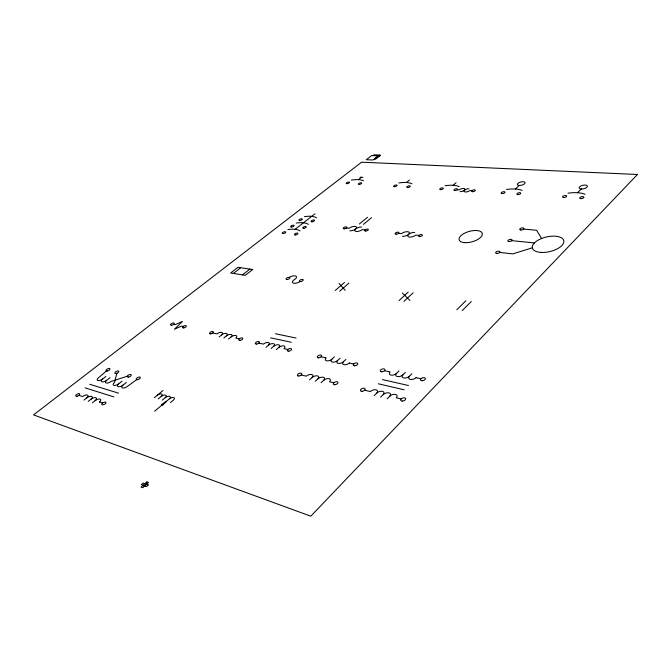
<?xml version="1.0" encoding="UTF-8"?>
<svg xmlns="http://www.w3.org/2000/svg" width="671" height="671" viewBox="0 0 671 671"><rect width="100%" height="100%" fill="white"/><g stroke="black" fill="none" stroke-linecap="round" stroke-linejoin="round"><path stroke-width="1.01" d="M116.913 373.261L114.431 382.571A3.724 1.677 -26 0 0 113.885 385.339A3.724 1.677 -26 0 0 118.708 383.837L122.047 381.195M387.167 398.759L389.7 396.209A4.303 2.424 -18.7 0 1 395.504 394.447A4.303 2.424 -18.7 0 1 396.293 397.794L401.166 398.96M405.393 372.355L402.961 374.787A4.202 2.307 -17.9 0 0 403.783 377.949A4.202 2.307 -17.9 0 0 409.469 376.213L411.893 373.772M380.65 397.173L383.175 394.64A4.278 2.399 -18.9 0 1 388.954 392.887A4.278 2.399 -18.9 0 1 389.7 396.209M462.202 310.614L471.277 301.556M577.521 192.728L581.287 188.979M374.192 395.605L376.725 393.089A4.252 2.374 -19.1 0 1 382.47 391.352A4.252 2.374 -19.1 0 1 383.175 394.64M384.483 370.728L390.161 371.969A4.152 2.256 -18.4 0 0 390.908 375.089A4.152 2.256 -18.4 0 0 396.527 373.37L398.951 370.954M456.8 309.759L465.884 300.742M321.099 382.713L323.632 380.331A4.068 2.156 -20.8 0 1 329.1 378.67A4.068 2.156 -20.8 0 1 329.511 381.749L333.856 382.789M340.113 358.163L337.672 360.436A3.967 2.063 -20 0 0 338.134 363.363A3.967 2.063 -20 0 0 343.493 361.711L345.926 359.43M403.95 301.371L413.126 292.808M315.278 381.296L317.811 378.939A4.043 2.139 -20.9 0 1 323.246 377.278A4.043 2.139 -20.9 0 1 323.632 380.331M399.035 300.591L408.211 292.07M515.353 189.012L519.203 185.448M309.524 379.895L312.057 377.555A4.026 2.114 -21.1 0 1 317.458 375.903A4.026 2.114 -21.1 0 1 317.811 378.939M321.132 356.796L326.215 357.92A3.934 2.021 -20.4 0 0 326.618 360.797A3.934 2.021 -20.4 0 0 331.919 359.17L334.351 356.913M276.318 349.616L278.759 347.486A3.774 1.854 -21.6 0 1 283.808 345.926A3.774 1.854 -21.6 0 1 283.992 348.635L287.851 349.482M339.677 291.18L348.895 283.145M271.143 348.467L273.583 346.345A3.758 1.828 -21.7 0 1 278.599 344.802A3.758 1.828 -21.7 0 1 278.759 347.486M266.01 347.326L268.45 345.221A3.741 1.812 -21.8 0 1 273.441 343.678A3.741 1.812 -21.8 0 1 273.583 346.345M335.265 290.476L344.483 282.483M453.126 185.288L456.079 182.738M106.454 370.937L98.452 377.807A3.665 1.619 -26.1 0 0 97.849 380.507A3.665 1.619 -26.1 0 0 102.579 379.04L105.884 376.448M170.468 402.566L173.378 400.109A3.338 1.619 -25.3 0 0 173.646 397.551A3.338 1.619 -25.3 0 0 169.285 398.893L154.607 411.214M162.315 400.117L165.225 397.685A3.321 1.61 -25.4 0 1 169.57 396.351A3.321 1.61 -25.4 0 1 169.285 398.893M228.576 339.006L231.009 336.993A3.615 1.686 -22.6 0 1 235.815 335.5A3.615 1.686 -22.6 0 1 235.781 338.041L239.304 338.813M158.297 398.901L161.199 396.486A3.313 1.594 -25.4 0 1 165.527 395.16A3.313 1.594 -25.4 0 1 165.225 397.685M154.313 397.702L162.969 390.53M363.447 224.374L371.566 217.647M359.404 223.98L367.523 217.278M223.846 337.958L226.278 335.953A3.607 1.669 -22.7 0 1 231.059 334.468A3.607 1.669 -22.7 0 1 231.009 336.993M406.441 182.495L409.411 180.054M219.157 336.917L221.589 334.921A3.59 1.652 -22.8 0 1 226.345 333.437A3.59 1.652 -22.8 0 1 226.278 335.953M118.708 383.837A3.732 1.694 -25.9 0 0 118.171 386.622A3.732 1.694 -25.9 0 0 123.011 385.12L126.358 382.462M92.405 402.81L95.173 400.604A3.816 1.736 -26.7 0 1 100.063 399.094A3.816 1.736 -26.7 0 1 99.434 401.988M88.186 401.426L90.954 399.237A3.8 1.719 -26.8 0 1 95.819 397.735A3.8 1.719 -26.8 0 1 95.173 400.604M102.579 379.04A3.682 1.636 -26.1 0 0 101.984 381.757A3.682 1.636 -26.1 0 0 106.731 380.272L110.044 377.672M242.525 274.892L249.864 269.113M84.009 400.059L86.769 397.886A3.783 1.703 -26.8 0 1 91.617 396.385A3.783 1.703 -26.8 0 1 90.954 399.237M295.139 229.297L314.909 213.806M358.482 179.635L361.468 177.287M233.365 273.449L240.696 267.721M378.36 155.848L373.017 160L366.274 159.715L371.625 155.588L379.157 155.873L380.222 155.043L374.099 154.816L373.042 155.63M136.691 379.627L127.381 386.421A3.749 1.711 -25.9 0 1 122.499 387.93A3.749 1.711 -25.9 0 1 123.011 385.12M127.297 376.238L110.933 381.522A3.691 1.652 -26 0 1 106.161 383.007A3.691 1.652 -26 0 1 106.731 380.272M532.338 247.817L512.829 253.873L499.702 252.439M360.033 177.211L362.91 177.37M457.287 189.75L459.258 189.876A3.296 1.35 -15.7 0 1 463.686 188.476A3.296 1.35 -15.7 0 1 464.533 190.212A3.313 1.359 -15.6 0 0 465.422 191.948A3.313 1.359 -15.6 0 0 469.876 190.547L471.881 190.673M523.598 229.105L536.624 230.27L541.614 238.482M511.763 240.663L534.418 242.91M346.429 227.989L349.222 228.274A4.353 1.812 -18.5 0 1 355.093 226.429A4.353 1.812 -18.5 0 1 355.655 228.945A4.378 1.837 -18.3 0 0 356.284 231.47A4.378 1.837 -18.3 0 0 362.181 229.608L365.058 229.901M398.499 233.332L401.552 233.642A4.563 1.979 -17.2 0 1 407.716 231.721A4.563 1.979 -17.2 0 1 408.58 234.38A4.588 2.005 -17 0 0 409.528 237.048A4.588 2.005 -17 0 0 415.726 235.102L418.872 235.42M275.412 333.747L296.096 338.041M270.623 337.865L291.298 342.26M173.646 324.378L175.097 324.697L182.478 321.417L174.435 329.26L181.514 326.106L183.149 326.467M212.791 332.984L216.943 333.898A3.573 1.636 -22.9 0 1 221.673 332.422A3.573 1.636 -22.9 0 1 221.589 334.921M258.838 343.107L263.368 344.106A3.724 1.795 -21.9 0 1 268.341 342.571A3.724 1.795 -21.9 0 1 268.45 345.221M349.423 363.019L353.709 363.959M416.104 377.672L420.91 378.729M382.504 379.601L408.421 385.498M378.276 383.778L404.202 389.801M301.279 374.963L306.353 376.179A4.009 2.088 -21.3 0 1 311.73 374.544A4.009 2.088 -21.3 0 1 312.057 377.555M364.663 390.195L370.342 391.554A4.236 2.349 -19.3 0 1 376.054 389.826A4.236 2.349 -19.3 0 1 376.725 393.089M89.696 384.265L118.499 393.139M85.083 387.863L113.835 396.88M78.935 395.345L82.634 396.544A3.766 1.677 -26.8 0 1 87.448 395.051A3.766 1.677 -26.8 0 1 86.769 397.886M99.467 401.996L102.579 403.011A2.29 1.048 -26.7 0 1 105.943 402.457A2.29 1.048 -26.7 0 1 103.124 404.781A2.29 1.048 -26.7 0 1 102.537 403.045M145.02 483.548L146.664 484.202M142.906 485.427L144.55 486.081M402.365 293.051L409.939 300.449M339.048 283.43L345.23 290.283M361.552 227.083A4.378 1.837 -18.3 0 0 355.655 228.945A4.353 1.812 -18.5 0 1 349.784 230.79M157.207 395.303A3.305 1.577 -25.5 0 1 161.518 393.978A3.305 1.577 -25.5 0 1 161.199 396.486M402.961 374.787A4.177 2.281 -18.2 0 1 397.307 376.515A4.177 2.281 -18.2 0 1 396.527 373.37M416.054 377.664A4.227 2.332 -17.7 0 1 410.325 379.409A4.227 2.332 -17.7 0 1 409.469 376.213M337.672 360.436A3.951 2.047 -20.2 0 1 332.346 362.072A3.951 2.047 -20.2 0 1 331.919 359.17M349.373 363.003A3.992 2.088 -19.9 0 1 343.988 364.663A3.992 2.088 -19.9 0 1 343.493 361.711M300.004 281.577A4.89 2.164 -20.3 0 1 293.177 283.019A4.89 2.164 -20.3 0 1 294.972 279.237A4.882 2.147 -20.4 0 0 295.525 275.982A4.882 2.147 -20.4 0 0 289.218 277.383M414.779 232.426A4.588 2.005 -17 0 0 408.58 234.38A4.563 1.979 -17.2 0 1 402.424 236.301M287.926 229.557A21.12 8.58 -20.2 0 1 300.021 230.933M296.255 223.066A20.96 8.455 -19.9 0 1 308.358 224.357M304.466 216.658A20.809 8.337 -19.7 0 1 316.578 217.874M567.976 193.198A24.382 10.602 -12.9 0 1 585.12 194.288M506.53 189.474A23.024 9.755 -14.6 0 1 522.155 190.472M445.024 185.75A21.749 8.916 -16.2 0 1 459.199 186.664M460.105 191.604A3.296 1.35 -15.7 0 0 464.533 190.212A3.313 1.359 -15.6 0 1 468.987 188.803M398.842 182.957A20.843 8.287 -17.3 0 1 411.977 183.804M351.386 180.088A19.954 7.649 -18.4 0 1 363.497 180.86M637.45 174.494L310.799 516.184L33.55 414.896L361.585 162.189L637.45 174.494M166.374 401.333L162.625 405.209L161.35 404.823L166.374 401.333M148.224 484.974L146.353 486.643L141.363 484.655L143.233 483.003L148.224 484.974M146.89 481.895L141.036 487.096L142.671 487.758L148.534 482.541L146.89 481.895M252.648 269.532L245.301 275.328L230.648 273.013L237.97 267.31L252.648 269.532M379.014 155.429L374.343 159.052L375.701 159.111L380.365 155.479L379.014 155.429M365.754 231.025A1.929 0.814 -18.1 0 0 368.337 229.465A1.929 0.814 -18.1 0 0 365.401 229.658A1.929 0.814 -18.1 0 0 365.754 231.025M344.282 228.803A1.896 0.78 -18.7 0 0 346.84 227.276A1.896 0.78 -18.7 0 0 343.988 227.469A1.896 0.78 -18.7 0 0 344.282 228.803M128.597 377.052A2.206 0.998 -25.6 0 0 131.273 374.863A2.206 0.998 -25.6 0 0 127.943 375.45A2.206 0.998 -25.6 0 0 128.597 377.052M116.158 373.479A2.181 0.965 -25.7 0 0 118.817 371.323A2.181 0.965 -25.7 0 0 115.546 371.91A2.181 0.965 -25.7 0 0 116.158 373.479M137.605 379.643A2.223 1.015 -25.5 0 0 140.289 377.421A2.223 1.015 -25.5 0 0 136.918 378.016A2.223 1.015 -25.5 0 0 137.605 379.643M107.326 370.946A2.164 0.948 -25.8 0 0 109.977 368.815A2.164 0.948 -25.8 0 0 106.748 369.402A2.164 0.948 -25.8 0 0 107.326 370.946M77.09 396.217A2.239 0.99 -26.9 0 0 79.715 393.944A2.239 0.99 -26.9 0 0 76.343 394.682A2.239 0.99 -26.9 0 0 77.09 396.217M381.698 371.801A2.458 1.325 -18.7 0 0 384.961 369.595A2.458 1.325 -18.7 0 0 381.178 369.553A2.458 1.325 -18.7 0 0 381.698 371.801M422.034 380.725A2.55 1.417 -17.3 0 0 425.339 378.427A2.55 1.417 -17.3 0 0 421.346 378.369A2.55 1.417 -17.3 0 0 422.034 380.725M402.239 401.065A2.592 1.468 -18.3 0 0 405.645 398.691A2.592 1.468 -18.3 0 0 401.61 398.582A2.592 1.468 -18.3 0 0 402.239 401.065M361.979 391.285A2.508 1.376 -19.7 0 0 365.15 388.92A2.508 1.376 -19.7 0 0 361.233 389.029A2.508 1.376 -19.7 0 0 361.979 391.285M298.872 375.986A2.374 1.225 -21.5 0 0 301.807 373.697A2.374 1.225 -21.5 0 0 298.117 373.999A2.374 1.225 -21.5 0 0 298.872 375.986M334.804 384.718A2.449 1.308 -20.5 0 0 337.949 382.411A2.449 1.308 -20.5 0 0 334.166 382.529A2.449 1.308 -20.5 0 0 334.804 384.718M354.707 365.787A2.399 1.267 -19.6 0 0 357.76 363.565A2.399 1.267 -19.6 0 0 354.011 363.707A2.399 1.267 -19.6 0 0 354.707 365.787M318.633 357.811A2.332 1.191 -20.6 0 0 321.652 355.664A2.332 1.191 -20.6 0 0 318.088 355.823A2.332 1.191 -20.6 0 0 318.633 357.811M288.723 351.151A2.273 1.124 -21.4 0 0 291.55 349.012A2.273 1.124 -21.4 0 0 288.027 349.339A2.273 1.124 -21.4 0 0 288.723 351.151M256.599 344.047A2.206 1.057 -22.1 0 0 259.4 341.984A2.206 1.057 -22.1 0 0 256.028 342.311A2.206 1.057 -22.1 0 0 256.599 344.047M210.769 333.864A2.122 0.965 -23 0 0 213.378 331.86A2.122 0.965 -23 0 0 210.124 332.33A2.122 0.965 -23 0 0 210.769 333.864M239.992 340.373A2.172 1.023 -22.5 0 0 242.776 338.352A2.172 1.023 -22.5 0 0 239.488 338.679A2.172 1.023 -22.5 0 0 239.992 340.373M183.762 327.893A2.072 0.906 -23.5 0 0 186.345 325.947A2.072 0.906 -23.5 0 0 183.208 326.416A2.072 0.906 -23.5 0 0 183.762 327.893M171.692 325.225A2.047 0.889 -23.7 0 0 174.267 323.313A2.047 0.889 -23.7 0 0 171.189 323.774A2.047 0.889 -23.7 0 0 171.692 325.225M300.549 281.594A2.03 0.897 -20.2 0 0 303.208 279.832A2.03 0.897 -20.2 0 0 300.13 280.084A2.03 0.897 -20.2 0 0 300.549 281.594M287.18 279.513A2.005 0.881 -20.5 0 0 289.822 277.777A2.005 0.881 -20.5 0 0 286.802 278.029A2.005 0.881 -20.5 0 0 287.18 279.513M520.931 230.019A2.156 0.973 -14 0 0 523.892 228.434A2.156 0.973 -14 0 0 520.562 228.375A2.156 0.973 -14 0 0 520.931 230.019M496.884 253.462A2.206 1.023 -14.6 0 0 499.945 251.81A2.206 1.023 -14.6 0 0 496.582 251.7A2.206 1.023 -14.6 0 0 496.884 253.462M509.096 241.552A2.181 0.998 -14.3 0 0 512.107 239.933A2.181 0.998 -14.3 0 0 508.769 239.849A2.181 0.998 -14.3 0 0 509.096 241.552M541.011 252.422A16.121 7.498 -13.1 0 0 563.825 240.998A16.121 7.498 -13.1 0 0 539.358 239.488A16.121 7.498 -13.1 0 0 541.011 252.422M465.54 242.684A12.019 5.393 -15.4 0 0 482.348 233.701A12.019 5.393 -15.4 0 0 464.215 233.382A12.019 5.393 -15.4 0 0 465.54 242.684M419.618 236.611A2.021 0.889 -16.8 0 0 422.394 235.035A2.021 0.889 -16.8 0 0 419.333 235.102A2.021 0.889 -16.8 0 0 419.618 236.611M396.133 234.179A1.979 0.856 -17.4 0 0 398.884 232.636A1.979 0.856 -17.4 0 0 395.915 232.703A1.979 0.856 -17.4 0 0 396.133 234.179M283.271 233.558A1.828 0.738 -20.1 0 0 285.695 232.032A1.828 0.738 -20.1 0 0 282.936 232.325A1.828 0.738 -20.1 0 0 283.271 233.558M295.433 234.942A1.854 0.755 -19.8 0 0 297.874 233.399A1.854 0.755 -19.8 0 0 295.064 233.693A1.854 0.755 -19.8 0 0 295.433 234.942M303.846 228.308A1.837 0.738 -19.6 0 0 306.253 226.781A1.837 0.738 -19.6 0 0 303.451 227.083A1.837 0.738 -19.6 0 0 303.846 228.308M291.675 227.008A1.82 0.721 -19.8 0 0 294.074 225.506A1.82 0.721 -19.8 0 0 291.323 225.8A1.82 0.721 -19.8 0 0 291.675 227.008M312.132 221.765A1.828 0.73 -19.3 0 0 314.506 220.264A1.828 0.73 -19.3 0 0 311.721 220.566A1.828 0.73 -19.3 0 0 312.132 221.765M299.954 220.549A1.803 0.713 -19.6 0 0 302.327 219.065A1.803 0.713 -19.6 0 0 299.585 219.367A1.803 0.713 -19.6 0 0 299.954 220.549M581.489 188.987A4.219 1.778 -12.6 0 0 587.385 186.127A4.219 1.778 -12.6 0 0 580.927 185.951A4.219 1.778 -12.6 0 0 581.489 188.987M580.91 198.624A2.147 0.923 -12.6 0 0 583.921 197.165A2.147 0.923 -12.6 0 0 580.633 197.048A2.147 0.923 -12.6 0 0 580.91 198.624M563.682 197.526A2.114 0.906 -13 0 0 566.659 196.083A2.114 0.906 -13 0 0 563.455 195.966A2.114 0.906 -13 0 0 563.682 197.526M502.26 193.592A1.996 0.83 -14.7 0 0 505.02 192.158A1.996 0.83 -14.7 0 0 501.975 192.174A1.996 0.83 -14.7 0 0 502.26 193.592M517.962 194.598A2.021 0.856 -14.3 0 0 520.746 193.139A2.021 0.856 -14.3 0 0 517.635 193.156A2.021 0.856 -14.3 0 0 517.962 194.598M519.631 185.456A3.984 1.644 -14.3 0 0 525.083 182.604A3.984 1.644 -14.3 0 0 518.951 182.688A3.984 1.644 -14.3 0 0 519.631 185.456M472.61 191.705A1.954 0.805 -15.4 0 0 475.345 190.296A1.954 0.805 -15.4 0 0 472.418 190.312A1.954 0.805 -15.4 0 0 472.61 191.705M440.78 189.65A1.887 0.763 -16.2 0 0 443.338 188.241A1.887 0.763 -16.2 0 0 440.453 188.375A1.887 0.763 -16.2 0 0 440.78 189.65M454.904 190.564A1.912 0.78 -15.9 0 0 457.605 189.188A1.912 0.78 -15.9 0 0 454.762 189.205A1.912 0.78 -15.9 0 0 454.904 190.564M394.548 186.697A1.812 0.713 -17.3 0 0 397.056 185.339A1.812 0.713 -17.3 0 0 394.355 185.473A1.812 0.713 -17.3 0 0 394.548 186.697M407.75 187.544A1.828 0.721 -17 0 0 410.266 186.169A1.828 0.721 -17 0 0 407.515 186.303A1.828 0.721 -17 0 0 407.75 187.544M347.167 183.661A1.736 0.654 -18.3 0 0 349.507 182.319A1.736 0.654 -18.3 0 0 346.89 182.554A1.736 0.654 -18.3 0 0 347.167 183.661M359.337 184.433A1.753 0.671 -18.1 0 0 361.686 183.074A1.753 0.671 -18.1 0 0 359.027 183.317A1.753 0.671 -18.1 0 0 359.337 184.433"/></g></svg>
